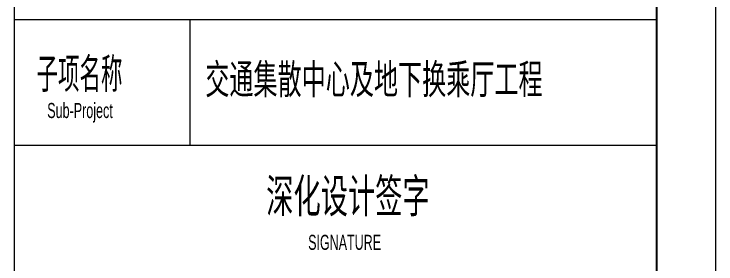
# Model space of a CAD drawing. Header units: millimetres. Extents: x 48 to 11980, y 100 to 8500.
# Drawn here: x 10798 to 11980, y 2654 to 3075 of the extents above; entities that cross this region are included whole.
import ezdxf

# ---------------------------------------------------------------- set-up
doc = ezdxf.new("R2010")
doc.units = ezdxf.units.MM
doc.linetypes.add('XKITLINE00', pattern=[0])
doc.layers.add('DrawingSheet', color=5, linetype='Continuous', lineweight=0)
doc.layers.add('OtherObjectType', color=1, linetype='Continuous', lineweight=0)
doc.styles.add('$TD_AUDIT_GENERATED_(E7)', font='ARIAL.TTF')

# ---------------------------------------------------------------- blocks, each defined once
blk = doc.blocks.new('*A3')
at = {"layer": 'DrawingSheet', "color": 5, "linetype": 'XKITLINE00', "lineweight": 0}
blk.add_line((11980, 100), (11980, 8500), dxfattribs=at)
blk = doc.blocks.new('*A5')
at = {"layer": 'OtherObjectType', "color": 7, "linetype": 'XKITLINE00', "lineweight": 0}
for p, q in [((11980, 100), (11980, 8500)), ((10798, 8406), (10798, 192)), ((11879.4, 8406), (11879.4, 192)), ((11880.6, 8407), (11880.6, 193)), ((10798, 3065.6), (11879.4, 3065.6)), ((11094.6, 2853.7), (11094.6, 3065.6)), ((10798, 2853.7), (11879.4, 2853.7))]:
    blk.add_line(p, q, dxfattribs=at)
at = {"layer": 'OtherObjectType', "color": 7, "style": '$TD_AUDIT_GENERATED_(E7)'}
for s, height, width, p in [('\\M+5D7D3\\M+5CFEE\\M+5C3FB\\M+5B3C6', 50.854, 0.522006, (10835.8, 2949)), ('\\M+5BDBB\\M+5CDA8\\M+5BCAF\\M+5C9A2\\M+5D6D0\\M+5D0C4\\M+5BCB0\\M+5B5D8\\M+5CFC2\\M+5BBBB\\M+5B3CB\\M+5CCFC\\M+5B9A4\\M+5B3CC', 50, 0.595, (11120, 2940)), ('Sub-Project', 25.427, 0.595, (10853.9, 2899.5)), ('\\M+5C9EE\\M+5BBAF\\M+5C9E8\\M+5BCC6\\M+5C7A9\\M+5D7D6', 56.504, 0.595, (11222.7, 2740.2)), ('SIGNATURE', 25.31, 0.595, (11293.3, 2677.6))]:
    blk.add_text(s, height=height, dxfattribs=dict(at, width=width)).set_placement(p)

msp = doc.modelspace()

# ---------------------------------------------------------------- block references
at = {"lineweight": 0}
for name in ['*A3', '*A5']:
    msp.add_blockref(name, (0, 0), dxfattribs=at)

doc.saveas('drawing.dxf')
